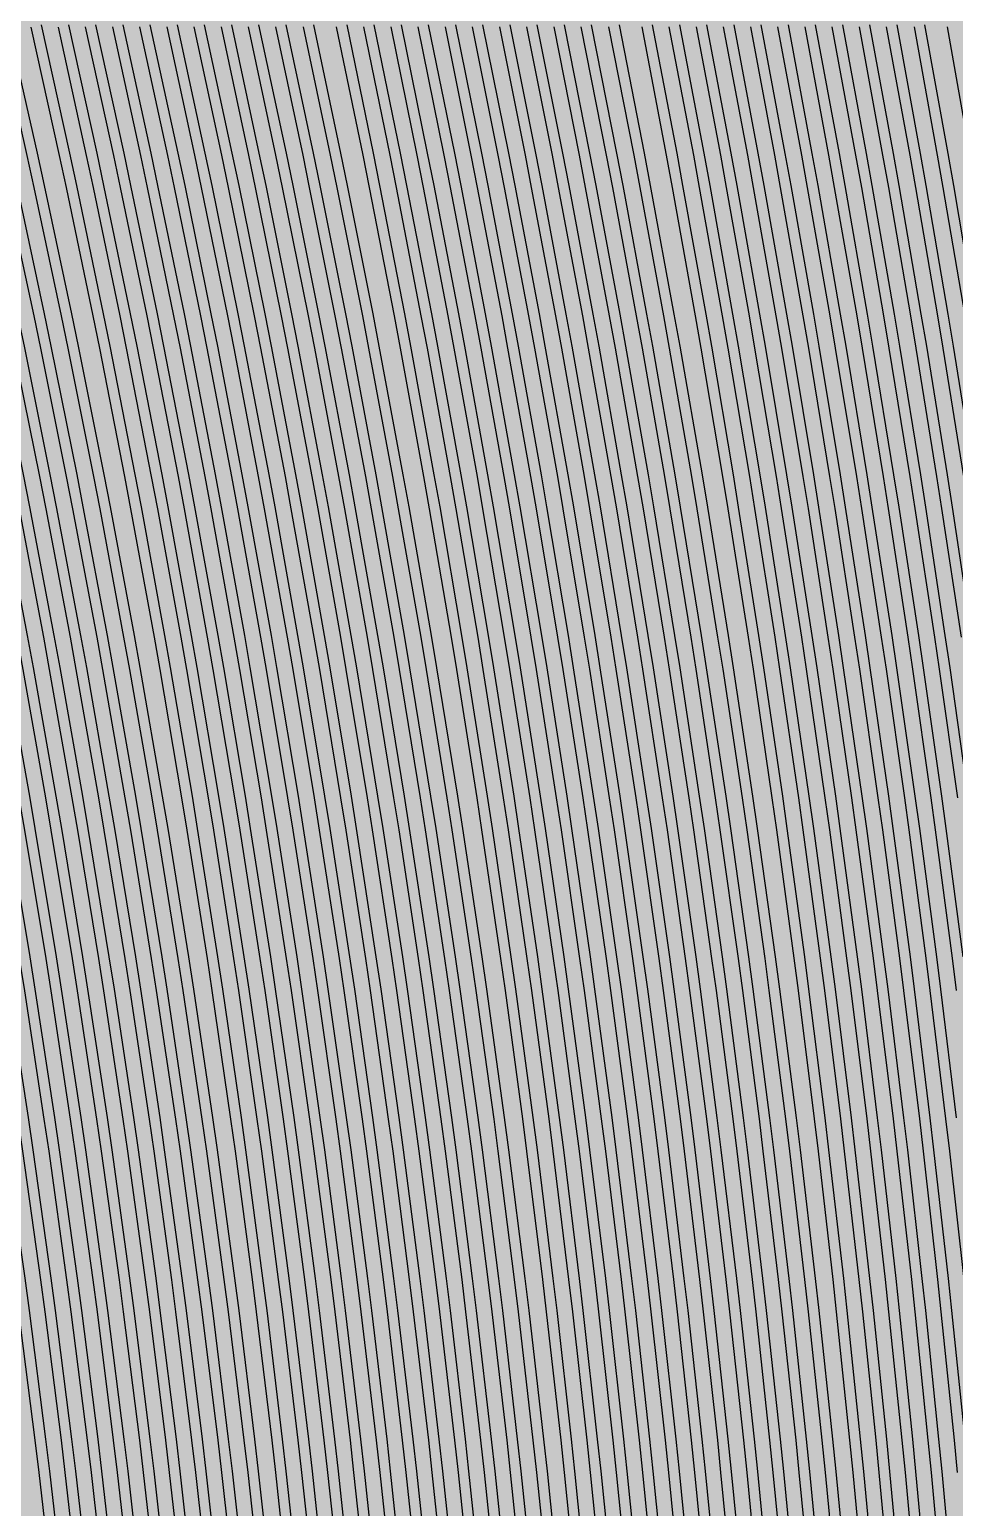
# Model space of a CAD drawing. Header units: metres. Extents: x -7240 to 10960, y -29667 to 1823.
# Drawn here: x 797.4 to 977.2, y -17405 to -17117.6 of the extents above; entities that cross this region are included whole.
import ezdxf

# ---------------------------------------------------------------- set-up
doc = ezdxf.new("R2010")
doc.units = ezdxf.units.M
doc.layers.add('Metal1', color=4, linetype='CONTINUOUS')
doc.layers.add('Polyimide', color=7, linetype='CONTINUOUS')

msp = doc.modelspace()

# ---------------------------------------------------------------- hatches: boundary and pattern name
at = {"layer": 'Polyimide'}
msp.add_hatch(color=7, dxfattribs=at).paths.add_polyline_path([(4088.45, -11806.89), (4098.72, -11851.21), (4115.58, -11893.47), (4138.63, -11932.7), (4167.35, -11967.99), (4201.08, -11998.53), (4239.03, -12023.62), (4280.35, -12042.68), (4349.18, -12073.73), (4413.2, -12113.76), (4471.26, -12162.04), (4522.3, -12217.69), (4565.39, -12279.7), (4599.74, -12346.94), (4624.73, -12418.19), (4639.91, -12492.16), (4645, -12567.5), (4639.91, -12642.84), (4624.73, -12716.8), (4599.74, -12788.06), (4565.39, -12855.3), (4522.3, -12917.31), (4471.26, -12972.96), (4413.2, -13021.24), (4349.18, -13061.27), (4280.35, -13092.32), (4239.03, -13111.38), (4201.08, -13136.47), (4167.35, -13167.01), (4138.63, -13202.3), (4115.58, -13241.52), (4098.72, -13283.78), (4088.45, -13328.11), (4085, -13373.48), (4085, -13567.5), (4099.45, -13861.55), (4142.64, -14152.77), (4214.18, -14438.35), (4313.36, -14715.55), (4439.24, -14981.69), (4590.59, -15234.21), (4765.97, -15470.68), (4963.68, -15688.82), (5181.82, -15886.53), (5418.29, -16061.91), (5670.81, -16213.26), (5936.95, -16339.14), (6214.15, -16438.32), (6499.73, -16509.85), (6790.95, -16553.05), (7085, -16567.5), (9960.38, -16567.5), (10038.79, -16571.35), (10116.45, -16582.87), (10192.6, -16601.95), (10266.52, -16628.4), (10337.49, -16661.96), (10404.83, -16702.32), (10467.89, -16749.09), (10526.06, -16801.81), (10578.78, -16859.98), (10625.55, -16923.04), (10665.91, -16990.38), (10699.48, -17061.35), (10725.93, -17135.27), (10745, -17211.43), (10756.52, -17289.08), (10760.38, -17367.5), (10760.38, -21957.3), (10721.61, -22012.91), (10685.97, -22070.59), (10653.58, -22130.14), (10624.53, -22191.39), (10598.92, -22254.16), (10576.82, -22318.25), (10558.3, -22383.46), (10543.41, -22449.6), (10532.21, -22516.46), (10524.72, -22583.84), (10520.97, -22651.53), (10520.97, -22719.32), (10524.72, -22787.01), (10532.21, -22854.38), (10543.41, -22921.24), (10558.3, -22987.38), (10576.82, -23052.6), (10598.92, -23116.68), (10624.53, -23179.45), (10653.58, -23240.71), (10685.97, -23300.26), (10721.61, -23357.93), (10760.38, -23413.54), (10760.38, -28667.5), (10756.52, -28745.91), (10745, -28823.57), (10725.93, -28899.73), (10699.48, -28973.65), (10665.91, -29044.62), (10625.55, -29111.96), (10578.78, -29175.01), (10526.06, -29233.19), (10467.89, -29285.91), (10404.83, -29332.68), (10337.49, -29373.04), (10266.52, -29406.6), (10192.6, -29433.05), (10116.45, -29452.13), (10038.79, -29463.65), (9960.38, -29467.5), (-6239.63, -29467.5), (-6318.04, -29463.65), (-6395.7, -29452.13), (-6471.85, -29433.05), (-6545.77, -29406.6), (-6616.74, -29373.04), (-6684.08, -29332.68), (-6747.14, -29285.91), (-6805.31, -29233.19), (-6858.03, -29175.01), (-6904.8, -29111.96), (-6945.16, -29044.62), (-6978.73, -28973.65), (-7005.18, -28899.73), (-7024.25, -28823.57), (-7035.77, -28745.91), (-7039.63, -28667.5), (-7039.63, -23426.32), (-6999.36, -23370.07), (-6962.33, -23311.63), (-6928.66, -23251.2), (-6898.45, -23188.96), (-6871.81, -23125.12), (-6848.81, -23059.88), (-6829.53, -22993.44), (-6814.04, -22926.02), (-6802.37, -22857.83), (-6794.57, -22789.09), (-6790.67, -22720.02), (-6790.67, -22650.84), (-6794.57, -22581.77), (-6802.37, -22513.03), (-6814.04, -22444.84), (-6829.53, -22377.42), (-6848.81, -22310.98), (-6871.81, -22245.74), (-6898.45, -22181.89), (-6928.66, -22119.66), (-6962.33, -22059.22), (-6999.36, -22000.79), (-7039.63, -21944.54), (-7039.63, -17367.5), (-7035.77, -17289.08), (-7024.25, -17211.43), (-7005.18, -17135.27), (-6978.73, -17061.35), (-6945.16, -16990.38), (-6904.8, -16923.04), (-6858.03, -16859.98), (-6805.31, -16801.81), (-6747.14, -16749.09), (-6684.08, -16702.32), (-6616.74, -16661.96), (-6545.77, -16628.4), (-6471.85, -16601.95), (-6395.7, -16582.87), (-6318.04, -16571.35), (-6239.63, -16567.5), (-3334, -16567.5), (-3039.95, -16553.05), (-2748.73, -16509.85), (-2463.15, -16438.32), (-2185.95, -16339.14), (-1919.81, -16213.26), (-1667.29, -16061.91), (-1430.82, -15886.53), (-1212.68, -15688.82), (-1014.97, -15470.68), (-839.59, -15234.21), (-688.24, -14981.69), (-562.36, -14715.55), (-463.18, -14438.35), (-391.64, -14152.77), (-348.45, -13861.55), (-334, -13567.5), (-334, -13373.48), (-337.45, -13328.11), (-347.72, -13283.78), (-364.58, -13241.52), (-387.63, -13202.3), (-416.35, -13167.01), (-450.08, -13136.47), (-488.03, -13111.38), (-529.35, -13092.32), (-529.35, -13092.32), (-598.18, -13061.27), (-662.2, -13021.24), (-720.26, -12972.96), (-771.3, -12917.31), (-814.39, -12855.3), (-848.74, -12788.06), (-873.73, -12716.8), (-888.91, -12642.84), (-894, -12567.5), (-888.91, -12492.16), (-873.73, -12418.19), (-848.74, -12346.94), (-814.39, -12279.7), (-771.3, -12217.69), (-720.26, -12162.04), (-662.2, -12113.76), (-598.18, -12073.73), (-529.35, -12042.68), (-488.03, -12023.62), (-450.08, -11998.53), (-416.35, -11967.99), (-387.63, -11932.7), (-364.58, -11893.47), (-347.72, -11851.21), (-337.45, -11806.89), (-334, -11761.52), (-334, -11074.31), (-337.45, -11028.94), (-347.72, -10984.62), (-364.58, -10942.36), (-387.63, -10903.13), (-416.35, -10867.84), (-450.08, -10837.3), (-488.03, -10812.21), (-529.35, -10793.16), (-529.35, -10793.16), (-598.18, -10762.1), (-662.2, -10722.07), (-720.26, -10673.8), (-771.3, -10618.15), (-814.39, -10556.13), (-848.74, -10488.89), (-873.73, -10417.64), (-888.91, -10343.67), (-894, -10268.33), (-888.91, -10192.99), (-873.73, -10119.03), (-848.74, -10047.77), (-814.39, -9980.53), (-771.3, -9918.52), (-720.26, -9862.87), (-662.2, -9814.59), (-598.18, -9774.56), (-529.35, -9743.51), (-488.03, -9724.45), (-450.08, -9699.36), (-416.35, -9668.82), (-387.63, -9633.53), (-364.58, -9594.31), (-347.72, -9552.05), (-337.45, -9507.72), (-334, -9462.35), (-334, -8775.14), (-337.45, -8729.78), (-347.72, -8685.45), (-364.58, -8643.19), (-387.63, -8603.96), (-416.35, -8568.68), (-450.08, -8538.14), (-488.03, -8513.05), (-529.35, -8493.99), (-529.35, -8493.99), (-598.18, -8462.94), (-662.2, -8422.91), (-720.26, -8374.63), (-771.3, -8318.98), (-814.39, -8256.97), (-848.74, -8189.73), (-873.73, -8118.47), (-888.91, -8044.5), (-894, -7969.17), (-888.91, -7893.83), (-873.73, -7819.86), (-848.74, -7748.61), (-814.39, -7681.36), (-771.3, -7619.35), (-720.26, -7563.7), (-662.2, -7515.42), (-598.18, -7475.4), (-529.35, -7444.34), (-529.35, -7444.34), (-488.03, -7425.28), (-450.08, -7400.2), (-416.35, -7369.66), (-387.63, -7334.37), (-364.58, -7295.14), (-347.72, -7252.88), (-337.45, -7208.56), (-334, -7163.19), (-334, -6475.98), (-337.45, -6430.61), (-347.72, -6386.29), (-364.58, -6344.02), (-387.63, -6304.8), (-416.35, -6269.51), (-450.08, -6238.97), (-488.03, -6213.88), (-529.35, -6194.82), (-529.35, -6194.82), (-598.18, -6163.77), (-662.2, -6123.74), (-720.26, -6075.46), (-771.3, -6019.81), (-814.39, -5957.8), (-848.74, -5890.56), (-873.73, -5819.31), (-888.91, -5745.34), (-894, -5670), (-888.91, -5594.66), (-873.73, -5520.69), (-848.74, -5449.44), (-814.39, -5382.2), (-771.3, -5320.19), (-720.26, -5264.54), (-662.2, -5216.26), (-598.18, -5176.23), (-529.35, -5145.18), (-529.35, -5145.18), (-488.03, -5126.12), (-450.08, -5101.03), (-416.35, -5070.49), (-387.63, -5035.2), (-364.58, -4995.98), (-347.72, -4953.71), (-337.45, -4909.39), (-334, -4864.02), (-334, 380), (-334, 1522.5), (-289, 1522.5), (-288.78, 1515.63), (-288.1, 1508.79), (-286.98, 1502.02), (-285.42, 1495.32), (-283.43, 1488.75), (-281.01, 1482.32), (-278.17, 1476.06), (-274.93, 1470), (-271.3, 1464.17), (-267.3, 1458.58), (-262.94, 1453.27), (-258.25, 1448.25), (-253.23, 1443.56), (-247.92, 1439.2), (-242.33, 1435.2), (-236.5, 1431.57), (-230.44, 1428.33), (-224.18, 1425.49), (-217.75, 1423.07), (-211.18, 1421.08), (-204.48, 1419.52), (-197.71, 1418.4), (-190.87, 1417.72), (-184, 1417.5), (-177.13, 1417.72), (-170.29, 1418.4), (-163.52, 1419.52), (-156.82, 1421.08), (-150.25, 1423.07), (-143.82, 1425.49), (-137.56, 1428.33), (-131.5, 1431.57), (-125.67, 1435.2), (-120.08, 1439.2), (-114.77, 1443.56), (-109.75, 1448.25), (-105.06, 1453.27), (-100.7, 1458.58), (-96.7, 1464.17), (-93.07, 1470), (-89.83, 1476.06), (-86.99, 1482.32), (-84.57, 1488.75), (-82.58, 1495.32), (-81.02, 1502.02), (-79.9, 1508.79), (-79.22, 1515.63), (-79, 1522.5), (1786, 1522.5), (3835, 1522.5), (3835.21, 1529.04), (3835.86, 1535.55), (3836.92, 1542.01), (3838.41, 1548.38), (3840.31, 1554.64), (3842.61, 1560.77), (3845.31, 1566.73), (3848.4, 1572.5), (3851.85, 1578.06), (3855.66, 1583.38), (3859.82, 1588.43), (3864.29, 1593.21), (3869.07, 1597.68), (3874.12, 1601.84), (3879.44, 1605.65), (3885, 1609.1), (3890.77, 1612.19), (3896.73, 1614.89), (3902.86, 1617.19), (3909.12, 1619.09), (3915.49, 1620.58), (3921.95, 1621.64), (3928.46, 1622.29), (3935, 1622.5), (3941.54, 1622.29), (3948.05, 1621.64), (3954.51, 1620.58), (3960.88, 1619.09), (3967.14, 1617.19), (3973.27, 1614.89), (3979.23, 1612.19), (3985, 1609.1), (3990.56, 1605.65), (3995.88, 1601.84), (4000.93, 1597.68), (4005.71, 1593.21), (4010.18, 1588.43), (4014.34, 1583.38), (4018.15, 1578.06), (4021.6, 1572.5), (4024.69, 1566.73), (4027.39, 1560.77), (4029.69, 1554.64), (4031.59, 1548.38), (4033.08, 1542.01), (4034.14, 1535.55), (4034.79, 1529.04), (4035, 1522.5), (4085, 1522.5), (4085, 380), (4085, 330), (4085, -4864.02), (4088.45, -4909.39), (4098.72, -4953.71), (4115.58, -4995.98), (4138.63, -5035.2), (4167.35, -5070.49), (4201.08, -5101.03), (4239.03, -5126.12), (4280.35, -5145.18), (4280.35, -5145.18), (4349.18, -5176.23), (4413.2, -5216.26), (4471.26, -5264.54), (4522.3, -5320.19), (4565.39, -5382.2), (4599.74, -5449.44), (4624.73, -5520.69), (4639.91, -5594.66), (4645, -5670), (4639.91, -5745.34), (4624.73, -5819.31), (4599.74, -5890.56), (4565.39, -5957.8), (4522.3, -6019.81), (4471.26, -6075.46), (4413.2, -6123.74), (4349.18, -6163.77), (4280.35, -6194.82), (4239.03, -6213.88), (4201.08, -6238.97), (4167.35, -6269.51), (4138.63, -6304.8), (4115.58, -6344.02), (4098.72, -6386.29), (4088.45, -6430.61), (4085, -6475.98), (4085, -11761.52), (4088.45, -11806.89)])

# ---------------------------------------------------------------- linework, layer by layer
at = {"layer": 'Metal1'}
for points in [[(802.15, -17423.13), (799.28, -17398.16), (798.52, -17391.9), (795.33, -17366.93), (794.49, -17360.67), (790.98, -17335.71), (790.06, -17329.44), (786.22, -17304.48), (785.21, -17298.21), (781.04, -17273.25), (779.96, -17266.98), (775.46, -17242.03), (774.29, -17235.76), (769.45, -17210.8), (768.2, -17204.53), (763.03, -17179.57), (761.69, -17173.3), (756.19, -17148.35), (754.76, -17142.07), (748.92, -17117.12)], [(750.87, -17116.66), (756.71, -17141.62), (758.14, -17147.91), (763.65, -17172.88), (764.99, -17179.16), (770.16, -17204.13), (771.42, -17210.41), (776.25, -17235.38), (777.42, -17241.67), (781.92, -17266.64), (783.02, -17272.92), (787.19, -17297.89), (788.19, -17304.17), (792.03, -17329.14), (792.96, -17335.42), (796.47, -17360.4), (797.32, -17366.67), (800.51, -17391.65), (801.27, -17397.92), (804.14, -17422.9)], [(807.21, -17423.13), (804.36, -17398.16), (803.6, -17391.9), (800.42, -17366.93), (799.59, -17360.67), (796.09, -17335.7), (795.17, -17329.44), (791.34, -17304.48), (790.34, -17298.21), (786.19, -17273.25), (785.11, -17266.98), (780.63, -17242.03), (779.46, -17235.76), (774.65, -17210.8), (773.4, -17204.53), (768.26, -17179.57), (766.92, -17173.3), (761.44, -17148.35), (760.02, -17142.07), (754.2, -17117.12)], [(756.15, -17116.66), (761.97, -17141.62), (763.39, -17147.91), (768.88, -17172.88), (770.21, -17179.16), (775.36, -17204.13), (776.61, -17210.42), (781.43, -17235.38), (782.6, -17241.67), (787.08, -17266.64), (788.16, -17272.92), (792.32, -17297.89), (793.32, -17304.17), (797.15, -17329.14), (798.07, -17335.42), (801.57, -17360.4), (802.41, -17366.67), (805.58, -17391.65), (806.34, -17397.92), (809.2, -17422.9)], [(812.27, -17423.12), (809.43, -17398.16), (808.68, -17391.9), (805.51, -17366.93), (804.68, -17360.67), (801.2, -17335.7), (800.28, -17329.44), (796.47, -17304.48), (795.48, -17298.21), (791.34, -17273.25), (790.26, -17266.98), (785.8, -17242.03), (784.64, -17235.75), (779.85, -17210.8), (778.6, -17204.53), (773.48, -17179.57), (772.15, -17173.3), (766.69, -17148.35), (765.28, -17142.07), (759.49, -17117.12)], [(761.43, -17116.66), (767.23, -17141.62), (768.65, -17147.91), (774.11, -17172.88), (775.44, -17179.16), (780.56, -17204.13), (781.81, -17210.42), (786.61, -17235.38), (787.77, -17241.67), (792.23, -17266.64), (793.31, -17272.92), (797.45, -17297.89), (798.45, -17304.17), (802.26, -17329.14), (803.18, -17335.42), (806.66, -17360.4), (807.5, -17366.67), (810.66, -17391.65), (811.42, -17397.92), (814.26, -17422.9)], [(817.33, -17423.12), (814.5, -17398.16), (813.75, -17391.9), (810.6, -17366.93), (809.77, -17360.67), (806.3, -17335.7), (805.39, -17329.44), (801.6, -17304.48), (800.61, -17298.21), (796.49, -17273.25), (795.42, -17266.98), (790.97, -17242.02), (789.82, -17235.75), (785.05, -17210.8), (783.81, -17204.53), (778.71, -17179.57), (777.38, -17173.3), (771.95, -17148.35), (770.54, -17142.07), (764.77, -17117.12)], [(766.72, -17116.66), (772.49, -17141.62), (773.9, -17147.91), (779.34, -17172.88), (780.66, -17179.16), (785.77, -17204.13), (787.01, -17210.42), (791.78, -17235.38), (792.94, -17241.67), (797.39, -17266.64), (798.46, -17272.92), (802.58, -17297.89), (803.58, -17304.17), (807.37, -17329.15), (808.28, -17335.42), (811.75, -17360.4), (812.59, -17366.67), (815.74, -17391.65), (816.49, -17397.92), (819.32, -17422.91)], [(822.39, -17423.12), (819.57, -17398.16), (818.83, -17391.9), (815.69, -17366.93), (814.87, -17360.67), (811.41, -17335.7), (810.5, -17329.44), (806.73, -17304.48), (805.74, -17298.21), (801.64, -17273.25), (800.57, -17266.98), (796.15, -17242.02), (794.99, -17235.75), (790.24, -17210.8), (789.01, -17204.52), (783.93, -17179.57), (782.61, -17173.3), (777.2, -17148.34), (775.8, -17142.07), (770.05, -17117.12)], [(772, -17116.66), (777.75, -17141.63), (779.15, -17147.91), (784.57, -17172.88), (785.89, -17179.17), (790.97, -17204.13), (792.21, -17210.42), (796.96, -17235.39), (798.11, -17241.67), (802.54, -17266.64), (803.61, -17272.92), (807.71, -17297.89), (808.7, -17304.17), (812.48, -17329.15), (813.39, -17335.42), (816.85, -17360.4), (817.68, -17366.67), (820.81, -17391.65), (821.56, -17397.92), (824.38, -17422.91)], [(827.45, -17423.12), (824.65, -17398.15), (823.9, -17391.89), (820.78, -17366.93), (819.96, -17360.67), (816.52, -17335.7), (815.62, -17329.44), (811.85, -17304.48), (810.87, -17298.21), (806.79, -17273.25), (805.72, -17266.98), (801.32, -17242.02), (800.17, -17235.75), (795.44, -17210.8), (794.21, -17204.52), (789.15, -17179.57), (787.84, -17173.3), (782.45, -17148.34), (781.06, -17142.07), (775.33, -17117.12)], [(777.28, -17116.66), (783.01, -17141.63), (784.41, -17147.91), (789.8, -17172.88), (791.11, -17179.17), (796.17, -17204.13), (797.41, -17210.42), (802.14, -17235.39), (803.29, -17241.67), (807.69, -17266.64), (808.76, -17272.92), (812.85, -17297.89), (813.83, -17304.17), (817.59, -17329.15), (818.5, -17335.42), (821.94, -17360.4), (822.77, -17366.67), (825.89, -17391.65), (826.63, -17397.92), (829.44, -17422.91)], [(832.52, -17423.12), (829.72, -17398.15), (828.98, -17391.89), (825.87, -17366.93), (825.05, -17360.67), (821.63, -17335.7), (820.73, -17329.44), (816.98, -17304.47), (816, -17298.21), (811.94, -17273.25), (810.88, -17266.98), (806.49, -17242.02), (805.35, -17235.75), (800.64, -17210.79), (799.41, -17204.52), (794.38, -17179.57), (793.07, -17173.29), (787.7, -17148.34), (786.31, -17142.07), (780.62, -17117.12)], [(782.57, -17116.66), (788.26, -17141.63), (789.66, -17147.92), (795.03, -17172.88), (796.34, -17179.17), (801.38, -17204.13), (802.6, -17210.42), (807.32, -17235.39), (808.46, -17241.67), (812.85, -17266.64), (813.91, -17272.92), (817.98, -17297.89), (818.96, -17304.17), (822.71, -17329.15), (823.61, -17335.42), (827.03, -17360.4), (827.86, -17366.67), (830.97, -17391.65), (831.71, -17397.93), (834.5, -17422.91)], [(837.58, -17423.12), (834.79, -17398.15), (834.06, -17391.89), (830.96, -17366.93), (830.15, -17360.67), (826.73, -17335.7), (825.84, -17329.44), (822.11, -17304.47), (821.13, -17298.21), (817.09, -17273.25), (816.03, -17266.98), (811.66, -17242.02), (810.53, -17235.75), (805.84, -17210.79), (804.62, -17204.52), (799.6, -17179.57), (798.3, -17173.29), (792.96, -17148.34), (791.57, -17142.07), (785.9, -17117.11)], [(787.85, -17116.66), (793.52, -17141.63), (794.91, -17147.92), (800.26, -17172.88), (801.56, -17179.17), (806.58, -17204.13), (807.8, -17210.42), (812.49, -17235.39), (813.63, -17241.67), (818, -17266.64), (819.06, -17272.92), (823.11, -17297.89), (824.09, -17304.17), (827.82, -17329.15), (828.71, -17335.42), (832.13, -17360.4), (832.95, -17366.67), (836.04, -17391.65), (836.78, -17397.93), (839.57, -17422.91)], [(842.66, -17423.12), (839.9, -17398.15), (839.16, -17391.89), (836.08, -17366.93), (835.27, -17360.66), (831.88, -17335.7), (830.99, -17329.44), (827.29, -17304.47), (826.32, -17298.21), (822.29, -17273.25), (821.24, -17266.98), (816.9, -17242.02), (815.77, -17235.75), (811.11, -17210.79), (809.9, -17204.52), (804.91, -17179.57), (803.62, -17173.29), (798.3, -17148.34), (796.93, -17142.06), (791.29, -17117.11)], [(793.24, -17116.67), (798.88, -17141.63), (800.26, -17147.92), (805.57, -17172.88), (806.87, -17179.17), (811.86, -17204.14), (813.07, -17210.42), (817.74, -17235.39), (818.87, -17241.67), (823.21, -17266.64), (824.27, -17272.92), (828.29, -17297.9), (829.26, -17304.17), (832.97, -17329.15), (833.86, -17335.42), (837.26, -17360.4), (838.07, -17366.67), (841.15, -17391.65), (841.88, -17397.93), (844.65, -17422.91)], [(847.98, -17423.12), (845.27, -17398.15), (844.55, -17391.89), (841.54, -17366.92), (840.75, -17360.66), (837.43, -17335.7), (836.56, -17329.43), (832.94, -17304.47), (831.99, -17298.2), (828.06, -17273.24), (827.03, -17266.97), (822.78, -17242.01), (821.68, -17235.75), (817.12, -17210.79), (815.93, -17204.52), (811.06, -17179.56), (809.79, -17173.29), (804.6, -17148.33), (803.25, -17142.06), (797.74, -17117.11)], [(799.69, -17116.67), (805.21, -17141.63), (806.56, -17147.92), (811.75, -17172.89), (813.02, -17179.17), (817.9, -17204.14), (819.08, -17210.42), (823.65, -17235.39), (824.75, -17241.67), (829, -17266.65), (830.03, -17272.92), (833.97, -17297.9), (834.92, -17304.17), (838.54, -17329.15), (839.42, -17335.43), (842.73, -17360.4), (843.53, -17366.68), (846.54, -17391.66), (847.26, -17397.93), (849.96, -17422.91)], [(853.04, -17423.12), (850.34, -17398.15), (849.63, -17391.89), (846.63, -17366.92), (845.84, -17360.66), (842.54, -17335.69), (841.68, -17329.43), (838.07, -17304.47), (837.12, -17298.2), (833.21, -17273.24), (832.18, -17266.97), (827.96, -17242.01), (826.86, -17235.75), (822.32, -17210.79), (821.14, -17204.52), (816.28, -17179.56), (815.02, -17173.29), (809.85, -17148.33), (808.51, -17142.06), (803.02, -17117.11)], [(804.97, -17116.67), (810.47, -17141.63), (811.81, -17147.92), (816.98, -17172.89), (818.24, -17179.17), (823.1, -17204.14), (824.28, -17210.42), (828.82, -17235.39), (829.93, -17241.67), (834.16, -17266.65), (835.18, -17272.92), (839.1, -17297.9), (840.05, -17304.18), (843.66, -17329.15), (844.52, -17335.43), (847.83, -17360.4), (848.62, -17366.68), (851.62, -17391.66), (852.33, -17397.93), (855.03, -17422.91)], [(858.1, -17423.12), (855.42, -17398.15), (854.71, -17391.89), (851.72, -17366.92), (850.94, -17360.66), (847.65, -17335.69), (846.79, -17329.43), (843.19, -17304.47), (842.25, -17298.2), (838.35, -17273.24), (837.34, -17266.97), (833.13, -17242.01), (832.03, -17235.74), (827.51, -17210.79), (826.34, -17204.52), (821.51, -17179.56), (820.25, -17173.29), (815.1, -17148.33), (813.77, -17142.06), (808.3, -17117.1)], [(810.26, -17116.67), (815.72, -17141.64), (817.06, -17147.92), (822.21, -17172.89), (823.47, -17179.17), (828.3, -17204.14), (829.48, -17210.42), (834, -17235.39), (835.1, -17241.67), (839.31, -17266.65), (840.33, -17272.92), (844.23, -17297.9), (845.17, -17304.18), (848.77, -17329.15), (849.63, -17335.43), (852.92, -17360.41), (853.71, -17366.68), (856.69, -17391.66), (857.4, -17397.93), (860.09, -17422.91)], [(863.16, -17423.12), (860.49, -17398.15), (859.78, -17391.89), (856.81, -17366.92), (856.03, -17360.66), (852.76, -17335.69), (851.9, -17329.43), (848.32, -17304.47), (847.39, -17298.2), (843.5, -17273.24), (842.49, -17266.97), (838.3, -17242.01), (837.21, -17235.74), (832.71, -17210.78), (831.54, -17204.51), (826.73, -17179.56), (825.48, -17173.29), (820.36, -17148.33), (819.03, -17142.06), (813.59, -17117.1)], [(815.54, -17116.67), (820.98, -17141.64), (822.31, -17147.92), (827.44, -17172.89), (828.69, -17179.17), (833.51, -17204.14), (834.68, -17210.42), (839.18, -17235.39), (840.27, -17241.67), (844.46, -17266.65), (845.48, -17272.93), (849.36, -17297.9), (850.3, -17304.18), (853.88, -17329.15), (854.74, -17335.43), (858.01, -17360.41), (858.8, -17366.68), (861.77, -17391.66), (862.48, -17397.93), (865.15, -17422.91)], [(868.22, -17423.12), (865.56, -17398.15), (864.86, -17391.89), (861.9, -17366.92), (861.12, -17360.66), (857.87, -17335.69), (857.01, -17329.43), (853.45, -17304.46), (852.52, -17298.2), (848.65, -17273.24), (847.64, -17266.97), (843.47, -17242.01), (842.39, -17235.74), (837.91, -17210.78), (836.74, -17204.51), (831.95, -17179.56), (830.71, -17173.28), (825.61, -17148.33), (824.29, -17142.06), (818.87, -17117.1)], [(820.82, -17116.67), (826.24, -17141.64), (827.57, -17147.92), (832.67, -17172.89), (833.92, -17179.17), (838.71, -17204.14), (839.88, -17210.42), (844.36, -17235.4), (845.44, -17241.67), (849.62, -17266.65), (850.63, -17272.93), (854.5, -17297.9), (855.43, -17304.18), (858.99, -17329.15), (859.85, -17335.43), (863.11, -17360.41), (863.89, -17366.68), (866.85, -17391.66), (867.55, -17397.93), (870.21, -17422.91)], [(873.28, -17423.12), (870.64, -17398.15), (869.94, -17391.89), (866.99, -17366.92), (866.22, -17360.66), (862.97, -17335.69), (862.12, -17329.43), (858.58, -17304.46), (857.65, -17298.2), (853.8, -17273.24), (852.8, -17266.97), (848.65, -17242.01), (847.56, -17235.74), (843.11, -17210.78), (841.95, -17204.51), (837.18, -17179.55), (835.94, -17173.28), (830.86, -17148.33), (829.55, -17142.05), (824.15, -17117.1)], [(826.11, -17116.67), (831.5, -17141.64), (832.82, -17147.92), (837.9, -17172.89), (839.14, -17179.17), (843.91, -17204.14), (845.07, -17210.42), (849.53, -17235.4), (850.62, -17241.68), (854.77, -17266.65), (855.78, -17272.93), (859.63, -17297.9), (860.56, -17304.18), (864.1, -17329.15), (864.96, -17335.43), (868.2, -17360.41), (868.98, -17366.68), (871.92, -17391.66), (872.62, -17397.93), (875.27, -17422.91)], [(878.34, -17423.12), (875.71, -17398.15), (875.01, -17391.89), (872.08, -17366.92), (871.31, -17360.66), (868.08, -17335.69), (867.23, -17329.43), (863.7, -17304.46), (862.78, -17298.2), (858.95, -17273.24), (857.95, -17266.97), (853.82, -17242.01), (852.74, -17235.74), (848.3, -17210.78), (847.15, -17204.51), (842.4, -17179.55), (841.17, -17173.28), (836.11, -17148.33), (834.8, -17142.05), (829.43, -17117.1)], [(831.39, -17116.67), (836.76, -17141.64), (838.07, -17147.92), (843.13, -17172.89), (844.37, -17179.17), (849.11, -17204.14), (850.27, -17210.43), (854.71, -17235.4), (855.79, -17241.68), (859.93, -17266.65), (860.93, -17272.93), (864.76, -17297.9), (865.68, -17304.18), (869.21, -17329.16), (870.06, -17335.43), (873.29, -17360.41), (874.07, -17366.68), (877, -17391.66), (877.7, -17397.93), (880.33, -17422.91)], [(883.4, -17423.12), (880.78, -17398.14), (880.09, -17391.89), (877.17, -17366.92), (876.4, -17360.66), (873.19, -17335.69), (872.35, -17329.43), (868.83, -17304.46), (867.91, -17298.2), (864.1, -17273.23), (863.11, -17266.97), (858.99, -17242.01), (857.92, -17235.74), (853.5, -17210.78), (852.35, -17204.51), (847.63, -17179.55), (846.4, -17173.28), (841.37, -17148.33), (840.06, -17142.05), (834.72, -17117.1)], [(836.67, -17116.67), (842.02, -17141.64), (843.33, -17147.92), (848.36, -17172.89), (849.59, -17179.17), (854.32, -17204.15), (855.47, -17210.43), (859.89, -17235.4), (860.96, -17241.68), (865.08, -17266.65), (866.08, -17272.93), (869.89, -17297.9), (870.81, -17304.18), (874.33, -17329.16), (875.17, -17335.43), (878.39, -17360.41), (879.16, -17366.68), (882.08, -17391.66), (882.77, -17397.93), (885.39, -17422.91)], [(888.47, -17423.12), (885.86, -17398.14), (885.17, -17391.89), (882.26, -17366.92), (881.5, -17360.66), (878.3, -17335.69), (877.46, -17329.43), (873.96, -17304.46), (873.05, -17298.2), (869.25, -17273.23), (868.26, -17266.97), (864.16, -17242.01), (863.1, -17235.74), (858.7, -17210.78), (857.55, -17204.51), (852.85, -17179.55), (851.63, -17173.28), (846.62, -17148.32), (845.32, -17142.05), (840, -17117.1)], [(841.95, -17116.67), (847.28, -17141.64), (848.58, -17147.92), (853.59, -17172.89), (854.81, -17179.18), (859.52, -17204.15), (860.67, -17210.43), (865.07, -17235.4), (866.14, -17241.68), (870.23, -17266.65), (871.23, -17272.93), (875.02, -17297.9), (875.94, -17304.18), (879.44, -17329.16), (880.28, -17335.43), (883.48, -17360.41), (884.25, -17366.68), (887.15, -17391.66), (887.84, -17397.93), (890.46, -17422.91)], [(893.53, -17423.12), (890.93, -17398.14), (890.24, -17391.89), (887.35, -17366.92), (886.59, -17360.66), (883.4, -17335.69), (882.57, -17329.43), (879.09, -17304.46), (878.18, -17298.2), (874.4, -17273.23), (873.41, -17266.97), (869.33, -17242.01), (868.27, -17235.74), (863.89, -17210.78), (862.76, -17204.51), (858.07, -17179.55), (856.86, -17173.28), (851.87, -17148.32), (850.58, -17142.05), (845.28, -17117.1)], [(847.24, -17116.67), (852.54, -17141.64), (853.83, -17147.93), (858.82, -17172.89), (860.04, -17179.18), (864.72, -17204.15), (865.86, -17210.43), (870.24, -17235.4), (871.31, -17241.68), (875.39, -17266.65), (876.37, -17272.93), (880.16, -17297.9), (881.07, -17304.18), (884.55, -17329.16), (885.39, -17335.43), (888.57, -17360.41), (889.34, -17366.68), (892.23, -17391.66), (892.92, -17397.93), (895.52, -17422.91)], [(898.61, -17423.11), (896.03, -17398.14), (895.35, -17391.89), (892.47, -17366.91), (891.72, -17360.66), (888.55, -17335.69), (887.72, -17329.43), (884.26, -17304.46), (883.36, -17298.2), (879.6, -17273.23), (878.62, -17266.97), (874.57, -17242), (873.52, -17235.74), (869.17, -17210.78), (868.04, -17204.51), (863.38, -17179.55), (862.18, -17173.28), (857.22, -17148.32), (855.93, -17142.05), (850.67, -17117.09)], [(852.63, -17116.68), (857.89, -17141.64), (859.18, -17147.93), (864.14, -17172.9), (865.35, -17179.18), (870, -17204.15), (871.13, -17210.43), (875.49, -17235.4), (876.55, -17241.68), (880.6, -17266.65), (881.58, -17272.93), (885.34, -17297.91), (886.24, -17304.18), (889.7, -17329.16), (890.54, -17335.43), (893.7, -17360.41), (894.46, -17366.68), (897.33, -17391.66), (898.02, -17397.93), (900.6, -17422.91)], [(903.93, -17423.11), (901.41, -17398.14), (900.74, -17391.88), (897.93, -17366.91), (897.19, -17360.65), (894.1, -17335.68), (893.29, -17329.42), (889.92, -17304.46), (889.03, -17298.19), (885.37, -17273.23), (884.41, -17266.96), (880.46, -17242), (879.43, -17235.73), (875.18, -17210.77), (874.07, -17204.5), (869.53, -17179.54), (868.35, -17173.28), (863.51, -17148.32), (862.26, -17142.05), (857.12, -17117.09)], [(859.08, -17116.68), (864.22, -17141.65), (865.48, -17147.93), (870.32, -17172.9), (871.5, -17179.18), (876.04, -17204.15), (877.15, -17210.43), (881.4, -17235.4), (882.43, -17241.68), (886.39, -17266.66), (887.35, -17272.93), (891.01, -17297.91), (891.9, -17304.18), (895.28, -17329.16), (896.09, -17335.43), (899.18, -17360.41), (899.92, -17366.68), (902.73, -17391.67), (903.39, -17397.93), (905.92, -17422.92)], [(908.99, -17423.11), (906.48, -17398.14), (905.81, -17391.88), (903.02, -17366.91), (902.29, -17360.65), (899.21, -17335.68), (898.41, -17329.42), (895.04, -17304.45), (894.17, -17298.19), (890.52, -17273.23), (889.57, -17266.96), (885.63, -17242), (884.6, -17235.73), (880.37, -17210.77), (879.28, -17204.5), (874.75, -17179.54), (873.58, -17173.27), (868.77, -17148.31), (867.52, -17142.04), (862.4, -17117.09)], [(864.36, -17116.68), (869.48, -17141.65), (870.73, -17147.93), (875.55, -17172.9), (876.72, -17179.18), (881.25, -17204.15), (882.35, -17210.43), (886.58, -17235.41), (887.6, -17241.68), (891.54, -17266.66), (892.49, -17272.93), (896.15, -17297.91), (897.03, -17304.18), (900.39, -17329.16), (901.2, -17335.43), (904.27, -17360.41), (905.01, -17366.68), (907.8, -17391.67), (908.47, -17397.93), (910.98, -17422.92)], [(914.05, -17423.11), (911.55, -17398.14), (910.89, -17391.88), (908.11, -17366.91), (907.38, -17360.65), (904.32, -17335.68), (903.52, -17329.42), (900.17, -17304.45), (899.3, -17298.19), (895.67, -17273.23), (894.72, -17266.96), (890.8, -17242), (889.78, -17235.73), (885.57, -17210.77), (884.48, -17204.5), (879.98, -17179.54), (878.81, -17173.27), (874.02, -17148.31), (872.78, -17142.04), (867.69, -17117.09)], [(869.65, -17116.68), (874.74, -17141.65), (875.98, -17147.93), (880.78, -17172.9), (881.95, -17179.18), (886.45, -17204.15), (887.54, -17210.43), (891.75, -17235.41), (892.77, -17241.68), (896.7, -17266.66), (897.64, -17272.93), (901.28, -17297.91), (902.15, -17304.18), (905.5, -17329.16), (906.3, -17335.43), (909.37, -17360.41), (910.1, -17366.68), (912.88, -17391.67), (913.54, -17397.93), (916.04, -17422.92)], [(919.11, -17423.11), (916.62, -17398.14), (915.97, -17391.88), (913.2, -17366.91), (912.47, -17360.65), (909.43, -17335.68), (908.63, -17329.42), (905.3, -17304.45), (904.43, -17298.19), (900.81, -17273.22), (899.87, -17266.96), (895.97, -17242), (894.96, -17235.73), (890.77, -17210.77), (889.68, -17204.5), (885.2, -17179.54), (884.04, -17173.27), (879.27, -17148.31), (878.04, -17142.04), (872.97, -17117.08)], [(874.93, -17116.68), (880, -17141.65), (881.23, -17147.93), (886.01, -17172.9), (887.17, -17179.18), (891.65, -17204.15), (892.74, -17210.43), (896.93, -17235.41), (897.95, -17241.68), (901.85, -17266.66), (902.79, -17272.93), (906.41, -17297.91), (907.28, -17304.18), (910.61, -17329.16), (911.41, -17335.43), (914.46, -17360.41), (915.19, -17366.68), (917.96, -17391.67), (918.61, -17397.93), (921.1, -17422.92)], [(924.17, -17423.11), (921.7, -17398.14), (921.04, -17391.88), (918.29, -17366.91), (917.57, -17360.65), (914.54, -17335.68), (913.74, -17329.42), (910.43, -17304.45), (909.56, -17298.19), (905.96, -17273.22), (905.03, -17266.96), (901.14, -17242), (900.13, -17235.73), (895.97, -17210.77), (894.88, -17204.5), (890.43, -17179.54), (889.27, -17173.27), (884.52, -17148.31), (883.29, -17142.04), (878.25, -17117.08)], [(880.21, -17116.68), (885.26, -17141.65), (886.49, -17147.93), (891.24, -17172.9), (892.39, -17179.18), (896.85, -17204.16), (897.94, -17210.43), (902.11, -17235.41), (903.12, -17241.68), (907, -17266.66), (907.94, -17272.93), (911.54, -17297.91), (912.41, -17304.18), (915.72, -17329.16), (916.52, -17335.43), (919.55, -17360.42), (920.28, -17366.68), (923.03, -17391.67), (923.69, -17397.93), (926.16, -17422.92)], [(929.23, -17423.11), (926.77, -17398.14), (926.12, -17391.88), (923.38, -17366.91), (922.66, -17360.65), (919.64, -17335.68), (918.85, -17329.42), (915.55, -17304.45), (914.69, -17298.19), (911.11, -17273.22), (910.18, -17266.96), (906.32, -17241.99), (905.31, -17235.73), (901.16, -17210.77), (900.09, -17204.5), (895.65, -17179.54), (894.5, -17173.27), (889.78, -17148.31), (888.55, -17142.04), (883.54, -17117.08)], [(885.49, -17116.68), (890.51, -17141.65), (891.74, -17147.93), (896.47, -17172.9), (897.62, -17179.18), (902.06, -17204.16), (903.14, -17210.43), (907.29, -17235.41), (908.29, -17241.68), (912.16, -17266.66), (913.09, -17272.93), (916.67, -17297.91), (917.54, -17304.18), (920.84, -17329.16), (921.63, -17335.43), (924.65, -17360.42), (925.37, -17366.68), (928.11, -17391.67), (928.76, -17397.93), (931.22, -17422.92)], [(934.29, -17423.11), (931.84, -17398.14), (931.2, -17391.88), (928.47, -17366.91), (927.75, -17360.65), (924.75, -17335.68), (923.96, -17329.42), (920.68, -17304.45), (919.82, -17298.19), (916.26, -17273.22), (915.33, -17266.96), (911.49, -17241.99), (910.49, -17235.73), (906.36, -17210.77), (905.29, -17204.5), (900.87, -17179.54), (899.73, -17173.27), (895.03, -17148.31), (893.81, -17142.04), (888.82, -17117.08)], [(890.78, -17116.68), (895.77, -17141.65), (896.99, -17147.93), (901.7, -17172.91), (902.84, -17179.18), (907.26, -17204.16), (908.33, -17210.43), (912.46, -17235.41), (913.47, -17241.68), (917.31, -17266.66), (918.24, -17272.93), (921.8, -17297.91), (922.66, -17304.18), (925.95, -17329.16), (926.74, -17335.43), (929.74, -17360.42), (930.46, -17366.68), (933.19, -17391.67), (933.83, -17397.94), (936.28, -17422.92)], [(939.35, -17423.11), (936.92, -17398.14), (936.27, -17391.88), (933.56, -17366.91), (932.85, -17360.65), (929.86, -17335.68), (929.08, -17329.42), (925.81, -17304.45), (924.96, -17298.19), (921.41, -17273.22), (920.49, -17266.96), (916.66, -17241.99), (915.67, -17235.73), (911.56, -17210.76), (910.49, -17204.5), (906.1, -17179.54), (904.96, -17173.27), (900.28, -17148.31), (899.07, -17142.04), (894.1, -17117.08)], [(896.06, -17116.68), (901.03, -17141.65), (902.25, -17147.93), (906.93, -17172.91), (908.07, -17179.18), (912.46, -17204.16), (913.53, -17210.43), (917.64, -17235.41), (918.64, -17241.68), (922.46, -17266.66), (923.39, -17272.93), (926.94, -17297.91), (927.79, -17304.18), (931.06, -17329.17), (931.84, -17335.44), (934.83, -17360.42), (935.55, -17366.69), (938.26, -17391.67), (938.91, -17397.94), (941.35, -17422.92)], [(944.42, -17423.11), (941.99, -17398.13), (941.35, -17391.88), (938.65, -17366.91), (937.94, -17360.65), (934.97, -17335.68), (934.19, -17329.42), (930.94, -17304.45), (930.09, -17298.19), (926.56, -17273.22), (925.64, -17266.96), (921.83, -17241.99), (920.84, -17235.73), (916.76, -17210.76), (915.69, -17204.5), (911.32, -17179.54), (910.19, -17173.27), (905.53, -17148.31), (904.33, -17142.04), (899.38, -17117.08)], [(901.34, -17116.68), (906.29, -17141.66), (907.5, -17147.93), (912.16, -17172.91), (913.29, -17179.18), (917.67, -17204.16), (918.73, -17210.43), (922.82, -17235.41), (923.81, -17241.69), (927.62, -17266.66), (928.54, -17272.94), (932.07, -17297.91), (932.92, -17304.19), (936.17, -17329.17), (936.95, -17335.44), (939.93, -17360.42), (940.64, -17366.69), (943.34, -17391.67), (943.98, -17397.94), (946.41, -17422.92)], [(949.48, -17423.11), (947.06, -17398.13), (946.43, -17391.88), (943.74, -17366.91), (943.03, -17360.65), (940.07, -17335.68), (939.3, -17329.42), (936.06, -17304.45), (935.22, -17298.19), (931.71, -17273.22), (930.79, -17266.96), (927.01, -17241.99), (926.02, -17235.73), (921.95, -17210.76), (920.9, -17204.5), (916.55, -17179.53), (915.42, -17173.27), (910.79, -17148.31), (909.59, -17142.04), (904.67, -17117.08)], [(906.63, -17116.69), (911.55, -17141.66), (912.75, -17147.94), (917.39, -17172.91), (918.52, -17179.19), (922.87, -17204.16), (923.93, -17210.44), (928, -17235.41), (928.98, -17241.69), (932.77, -17266.66), (933.69, -17272.94), (937.2, -17297.91), (938.05, -17304.19), (941.28, -17329.17), (942.06, -17335.44), (945.02, -17360.42), (945.73, -17366.69), (948.41, -17391.67), (949.05, -17397.94), (951.47, -17422.92)], [(954.56, -17423.11), (952.16, -17398.13), (951.53, -17391.88), (948.86, -17366.9), (948.16, -17360.65), (945.22, -17335.68), (944.45, -17329.42), (941.24, -17304.45), (940.4, -17298.19), (936.91, -17273.22), (936.01, -17266.96), (932.24, -17241.99), (931.26, -17235.73), (927.22, -17210.76), (926.18, -17204.5), (921.86, -17179.53), (920.74, -17173.27), (916.13, -17148.3), (914.94, -17142.04), (910.06, -17117.08)], [(912.02, -17116.69), (916.91, -17141.66), (918.1, -17147.94), (922.7, -17172.91), (923.83, -17179.19), (928.15, -17204.16), (929.2, -17210.44), (933.24, -17235.41), (934.22, -17241.69), (937.98, -17266.66), (938.89, -17272.94), (942.38, -17297.92), (943.22, -17304.19), (946.44, -17329.17), (947.21, -17335.44), (950.15, -17360.42), (950.85, -17366.69), (953.52, -17391.67), (954.16, -17397.94), (956.55, -17422.92)], [(959.88, -17423.11), (957.54, -17398.13), (956.92, -17391.87), (954.32, -17366.9), (953.64, -17360.64), (950.77, -17335.67), (950.02, -17329.41), (946.89, -17304.44), (946.08, -17298.18), (942.68, -17273.21), (941.79, -17266.95), (938.13, -17241.98), (937.17, -17235.72), (933.24, -17210.76), (932.21, -17204.49), (928, -17179.53), (926.91, -17173.26), (922.43, -17148.3), (921.27, -17142.03), (916.5, -17117.07)], [(918.47, -17116.69), (923.23, -17141.66), (924.39, -17147.94), (928.88, -17172.91), (929.97, -17179.19), (934.19, -17204.16), (935.21, -17210.44), (939.15, -17235.42), (940.1, -17241.69), (943.77, -17266.67), (944.66, -17272.94), (948.06, -17297.92), (948.88, -17304.19), (952.01, -17329.17), (952.76, -17335.44), (955.63, -17360.42), (956.31, -17366.69), (958.91, -17391.67), (959.53, -17397.94), (961.87, -17422.92)], [(964.94, -17423.1), (962.61, -17398.13), (962, -17391.87), (959.41, -17366.9), (958.73, -17360.64), (955.88, -17335.67), (955.14, -17329.41), (952.02, -17304.44), (951.21, -17298.18), (947.83, -17273.21), (946.95, -17266.95), (943.3, -17241.98), (942.35, -17235.72), (938.43, -17210.75), (937.42, -17204.49), (933.23, -17179.53), (932.14, -17173.26), (927.68, -17148.3), (926.53, -17142.03), (921.79, -17117.07)], [(923.75, -17116.69), (928.49, -17141.66), (929.65, -17147.94), (934.11, -17172.91), (935.2, -17179.19), (939.39, -17204.17), (940.41, -17210.44), (944.33, -17235.42), (945.28, -17241.69), (948.93, -17266.67), (949.81, -17272.94), (953.19, -17297.92), (954.01, -17304.19), (957.12, -17329.17), (957.87, -17335.44), (960.72, -17360.42), (961.4, -17366.69), (963.99, -17391.67), (964.6, -17397.94), (966.93, -17422.92)], [(970, -17423.1), (967.69, -17398.13), (967.07, -17391.87), (964.5, -17366.9), (963.82, -17360.64), (960.99, -17335.67), (960.25, -17329.41), (957.15, -17304.44), (956.34, -17298.18), (952.98, -17273.21), (952.1, -17266.95), (948.47, -17241.98), (947.53, -17235.72), (943.63, -17210.75), (942.62, -17204.49), (938.45, -17179.53), (937.37, -17173.26), (932.93, -17148.3), (931.78, -17142.03), (927.07, -17117.07)], [(929.03, -17116.69), (933.75, -17141.66), (934.9, -17147.94), (939.34, -17172.92), (940.42, -17179.19), (944.59, -17204.17), (945.61, -17210.44), (949.5, -17235.42), (950.45, -17241.69), (954.08, -17266.67), (954.96, -17272.94), (958.32, -17297.92), (959.13, -17304.19), (962.23, -17329.17), (962.98, -17335.44), (965.81, -17360.42), (966.49, -17366.69), (969.06, -17391.67), (969.68, -17397.94), (971.99, -17422.93)], [(975.06, -17423.1), (972.76, -17398.13), (972.15, -17391.87), (969.59, -17366.9), (968.92, -17360.64), (966.1, -17335.67), (965.36, -17329.41), (962.28, -17304.44), (961.47, -17298.18), (958.13, -17273.21), (957.25, -17266.95), (953.64, -17241.98), (952.71, -17235.72), (948.83, -17210.75), (947.82, -17204.49), (943.68, -17179.52), (942.6, -17173.26), (938.19, -17148.29), (937.04, -17142.03), (932.35, -17117.07)], [(934.32, -17116.69), (939.01, -17141.66), (940.15, -17147.94), (944.57, -17172.92), (945.65, -17179.19), (949.8, -17204.17), (950.8, -17210.44), (954.68, -17235.42), (955.62, -17241.69), (959.23, -17266.67), (960.11, -17272.94), (963.45, -17297.92), (964.26, -17304.19), (967.34, -17329.17), (968.09, -17335.44), (970.91, -17360.42), (971.58, -17366.69), (974.14, -17391.67), (974.75, -17397.94), (977.05, -17422.93)], [(977.83, -17398.13), (977.23, -17391.87), (974.68, -17366.9), (974.01, -17360.64), (971.21, -17335.67), (970.47, -17329.41), (967.4, -17304.44), (966.6, -17298.18), (963.28, -17273.21), (962.41, -17266.95), (958.82, -17241.98), (957.88, -17235.72), (954.03, -17210.75), (953.02, -17204.49), (948.9, -17179.52), (947.83, -17173.26), (943.44, -17148.29), (942.3, -17142.03), (937.64, -17117.06)], [(939.6, -17116.69), (944.27, -17141.67), (945.41, -17147.94), (949.8, -17172.92), (950.87, -17179.19), (955, -17204.17), (956, -17210.44), (959.86, -17235.42), (960.8, -17241.69), (964.39, -17266.67), (965.26, -17272.94), (968.59, -17297.92), (969.39, -17304.19), (972.46, -17329.17), (973.19, -17335.44), (976, -17360.42), (976.67, -17366.69), (979.22, -17391.68)], [(979.1, -17360.64), (976.31, -17335.67), (975.58, -17329.41), (972.53, -17304.44), (971.74, -17298.18), (968.42, -17273.21), (967.56, -17266.95), (963.99, -17241.98), (963.06, -17235.72), (959.22, -17210.75), (958.23, -17204.49), (954.12, -17179.52), (953.06, -17173.26), (948.69, -17148.29), (947.56, -17142.03), (942.92, -17117.06)], [(944.88, -17116.69), (949.53, -17141.67), (950.66, -17147.94), (955.03, -17172.92), (956.1, -17179.19), (960.2, -17204.17), (961.2, -17210.44), (965.04, -17235.42), (965.97, -17241.69), (969.54, -17266.67), (970.41, -17272.94), (973.72, -17297.92), (974.52, -17304.19), (977.57, -17329.17)], [(977.66, -17304.44), (976.87, -17298.18), (973.57, -17273.21), (972.72, -17266.95), (969.16, -17241.98), (968.24, -17235.72), (964.42, -17210.75), (963.43, -17204.49), (959.35, -17179.52), (958.29, -17173.26), (953.94, -17148.29), (952.82, -17142.03), (948.2, -17117.06)], [(950.17, -17116.69), (954.79, -17141.67), (955.91, -17147.94), (960.26, -17172.92), (961.32, -17179.19), (965.4, -17204.17), (966.4, -17210.44), (970.21, -17235.42), (971.14, -17241.69), (974.7, -17266.67), (975.56, -17272.94), (978.85, -17297.92)], [(977.87, -17266.95), (974.33, -17241.98), (973.41, -17235.72), (969.62, -17210.75), (968.63, -17204.49), (964.57, -17179.52), (963.52, -17173.26), (959.2, -17148.29), (958.08, -17142.02), (953.48, -17117.06)], [(955.45, -17116.69), (960.04, -17141.67), (961.17, -17147.94), (965.49, -17172.92), (966.55, -17179.19), (970.61, -17204.17), (971.59, -17210.44), (975.39, -17235.42), (976.31, -17241.69), (979.85, -17266.67)], [(978.59, -17235.72), (974.81, -17210.75), (973.83, -17204.49), (969.8, -17179.52), (968.75, -17173.25), (964.45, -17148.29), (963.34, -17142.02), (958.77, -17117.06)], [(960.73, -17116.7), (965.3, -17141.67), (966.42, -17147.94), (970.72, -17172.92), (971.77, -17179.19), (975.81, -17204.17), (976.79, -17210.44), (980.57, -17235.42)], [(979.04, -17204.48), (975.02, -17179.52), (973.98, -17173.25), (969.7, -17148.29), (968.59, -17142.02), (964.05, -17117.06)], [(966.02, -17116.7), (970.56, -17141.67), (971.67, -17147.95), (975.95, -17172.92), (976.99, -17179.19), (981.01, -17204.17)], [(979.3, -17173.25), (975.05, -17148.29), (973.95, -17142.02), (969.44, -17117.06)], [(971.41, -17116.7), (975.92, -17141.67), (977.02, -17147.95), (981.27, -17172.92)], [(980.27, -17142.02), (975.89, -17117.05)]]:
    msp.add_lwpolyline(points, dxfattribs=at)

doc.saveas('drawing.dxf')
